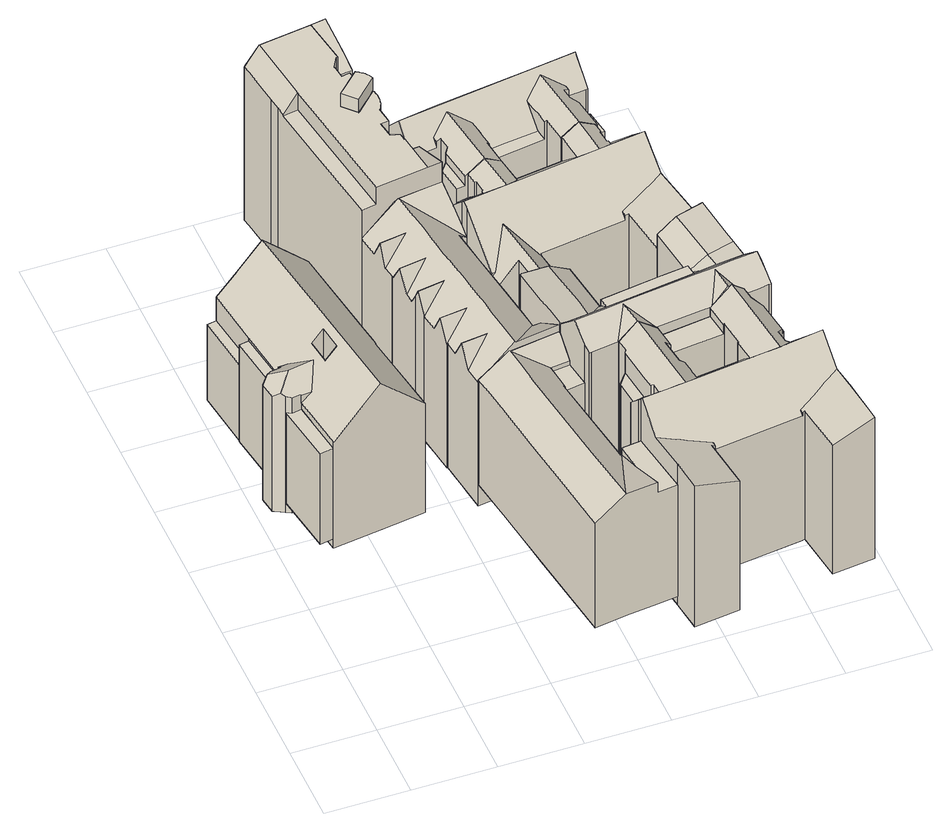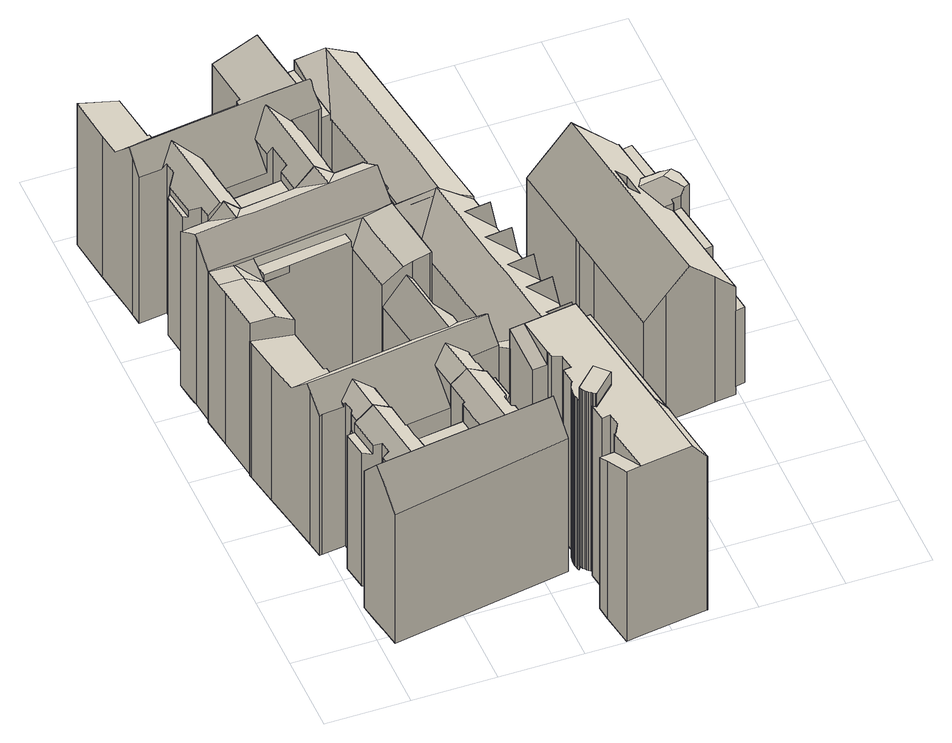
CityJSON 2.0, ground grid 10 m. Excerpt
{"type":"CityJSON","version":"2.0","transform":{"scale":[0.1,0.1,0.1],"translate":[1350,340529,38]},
"CityObjects":{
"building1":{"type":"Building","children":["building1-1","building1-2","building1-3","building1-4"]},
"building1-1":{"type":"BuildingPart","attributes":{"measuredHeight":11.23,"roofType":"FLACHDACH","HoeheDach":"53","NiedrigsteTraufeDesGebaeudes":"53","Blattnummer":"102081","HoeheGrund":"42"},"parents":["building1"],"geometry":[{"type":"Solid","lod":"2","boundaries":[[[[0,1,2,3]],[[4,5,6,7]],[[7,6,1,0]],[[6,5,2,1]],[[5,4,3,2]],[[4,7,0,3]]]]}]},
"building1-2":{"type":"BuildingPart","attributes":{"measuredHeight":21.62,"roofType":"SATTELDACH","HoeheDach":"63","NiedrigsteTraufeDesGebaeudes":"57","Blattnummer":"102081","HoeheGrund":"41"},"parents":["building1"],"geometry":[{"type":"Solid","lod":"2","boundaries":[[[[8,9,10,11,12]],[[10,13,14,15,16,17,11]],[[18,19,20,21,22,13,10,9]],[[23,24,25,26,27,28,29,30,31,32,33]],[[34,8,12,35]],[[36,37,38,39]],[[40,41,37,36]],[[42,43,44,45]],[[46,47,43,42]],[[48,49,47,46]],[[45,44,49,48]],[[50,17,16,51]],[[52,15,14]],[[22,21,53]],[[54,20,19,55]],[[55,19,18,56]],[[57,32,31,58]],[[58,31,30,59]],[[60,28,27,61]],[[61,27,26,62]],[[62,26,25,63]],[[64,65,66,67,68,54,55,56,69,34,35,70,50,51,71,40,36,39,72,57,58,59,73,60,61,62,63],[42,45,48,46]],[[41,52,14,13,22,53,74,75,76,24,23,33,38,37],[43,47,49,44]],[[66,65,64,63,25,24,76,75]],[[68,67,66,75,74,53,21,20,54]],[[29,28,60,73,59,30]],[[71,51,16,15,52,41,40]],[[38,33,32,57,72,39]],[[69,56,18,9,8,34]],[[12,11,17,50,70,35]]]]}]},
"building1-3":{"type":"BuildingPart","attributes":{"measuredHeight":13.38,"roofType":"FLACHDACH","HoeheDach":"56","NiedrigsteTraufeDesGebaeudes":"56","Blattnummer":"102081","HoeheGrund":"42"},"parents":["building1"],"geometry":[{"type":"Solid","lod":"2","boundaries":[[[[77,78,79,80,81]],[[82,83,84,85,86]],[[86,85,78,77]],[[85,84,79,78]],[[84,83,80,79]],[[83,82,81,80]],[[82,86,77,81]]]]}]},
"building1-4":{"type":"BuildingPart","attributes":{"measuredHeight":14.31,"roofType":"FLACHDACH","HoeheDach":"56","NiedrigsteTraufeDesGebaeudes":"56","Blattnummer":"102081","HoeheGrund":"42"},"parents":["building1"],"geometry":[{"type":"Solid","lod":"2","boundaries":[[[[87,88,89,90]],[[91,92,93,94]],[[94,93,88,87]],[[93,92,89,88]],[[92,91,90,89]],[[91,94,87,90]]]]}]},
"building2":{"type":"Building","attributes":{"measuredHeight":18.02,"roofType":"SATTELDACH","HoeheDach":"60","NiedrigsteTraufeDesGebaeudes":"57","Blattnummer":"102081","HoeheGrund":"42"},"geometry":[{"type":"Solid","lod":"2","boundaries":[[[[95,96,97,98,99]],[[100,101,102,103]],[[96,104,105,106,107]],[[103,108,109,100]],[[96,95,104]],[[102,110,108,103]],[[111,106,105,112]],[[96,107,97]],[[113,114,115,116,117,118,99,119,120,121,122,123]],[[121,120,119,99,98,124,125,126,109,108,127,122]],[[123,122,127,128,129,130,131,132,133,134]],[[135,136,137,112,105,104,95,99,118]],[[138,139,140,141,142,135,118,117,116,115,114,113,123,134]],[[137,136,135,142,141,140,139,138,134,133,132,131,130,143,144,145,146,147,148,149,150,111,112]],[[125,124,148,147,146,126]],[[124,98,97,107,106,111,150,149,148]],[[110,102,101,144,143,130,129]],[[146,145,144,101,100,109,126]],[[108,110,129,128,127]]]]}]},
"building3":{"type":"Building","attributes":{"measuredHeight":22.18,"roofType":"SATTELDACH","HoeheDach":"61","NiedrigsteTraufeDesGebaeudes":"57","Blattnummer":"102081","HoeheGrund":"39"},"geometry":[{"type":"MultiSurface","lod":"2","boundaries":[[[151,152,153]],[[154,152,151]],[[155,156,157]],[[158,156,155]],[[159,160,161,162]],[[163,164,161,160]],[[165,166,167]],[[168,166,165]],[[169,170,171]],[[172,170,169]],[[173,174,175,176,177]],[[178,179,180,181,182]],[[183,184,185,186]],[[187,188,189,190]],[[191,176,175,192]],[[192,175,174,193]],[[194,180,179,195]],[[195,179,178,196]],[[197,153,152,154,198,185,184,157,156,158,162,161,164,199,167,166,168,189,188,171,170,172,200,201,202,203,204,205,206,207,208,209,210,211,212,213,214,215,216,217,218]],[[219,220,221,222,223,186,185,198,154,151,153,197,218,224]],[[225,226,227,228,229,159,162,158,155,157,184,183]],[[230,231,232,233,234,190,189,168,165,167,199,164,163,235]],[[236,237,238,239,200,172,169,171,188,187]],[[240,241,242,243,244,245,246,181,180,194,247,248,249,250,251,252,253,254,255,256]],[[257,258,239,238,237,236,187,190,234,233,232,231,230,235,259,229,228,227,226,225,183,186,223,222,221,220,219,224,260,191,192,193,261,262,255,254,253,252,251,250,249,248,247,194,195,196]],[[216,215,214,213,212,211,210,209,208,207,206,205,204,203,202,201,182,181,246,245,244,243,242,241,240,256,263,173,177,217]],[[218,217,177,176,191,260,224]],[[239,258,257,196,178,182,201,200]],[[173,263,262,261,193,174]],[[259,235,163,160,159,229]]]}]},
"building4":{"type":"Building","children":["building4-1","building4-2"]},
"building4-1":{"type":"BuildingPart","attributes":{"measuredHeight":25.09,"roofType":"FLACHDACH","HoeheDach":"64","NiedrigsteTraufeDesGebaeudes":"61","Blattnummer":"102081","HoeheGrund":"39"},"parents":["building4"],"geometry":[{"type":"Solid","lod":"2","boundaries":[[[[264,265,266,267,268,269,270,271,272]],[[273,274,275,276]],[[277,278,279,280,281]],[[282,283,284,285]],[[286,272,271,287]],[[275,269,268,276]],[[288,267,266,289]],[[281,290,277]],[[291,292,293,294]],[[294,293,295,296]],[[296,295,297,298]],[[298,297,299,300]],[[300,299,301,302]],[[302,301,303,304]],[[304,303,305,306]],[[306,305,307,308]],[[308,307,309,310]],[[311,312,313,314]],[[314,313,315,316]],[[316,315,317,318]],[[318,317,319,320]],[[320,319,321,322]],[[285,323,282]],[[274,324,269,275]],[[325,280,279,326]],[[326,279,278,327]],[[328,329,330,331]],[[331,330,332,333]],[[333,332,334,335]],[[335,334,336,337]],[[337,336,338,339]],[[339,338,340,341]],[[341,340,342,343]],[[343,342,344,345]],[[345,344,346,347]],[[347,346,348,349]],[[349,348,350,351]],[[351,350,352,353]],[[354,284,283,355]],[[356,357,358,359,288,289,360,361,286,287,362,363,325,326,327,364,291,294,296,298,300,302,304,306,308,310,365,328,331,333,335,337,339,341,343,345,347,349,351,353,366,311,314,316,318,320,322,367,354,355]],[[271,270,281,280,325,363,362,287]],[[361,360,289,266,265,264,272,286]],[[358,357,356,355,283,282,324,274,273]],[[321,323,285,284,354,367,322]],[[311,366,353,352,368,312]],[[309,369,329,328,365,310]],[[291,364,327,278,277,290,292]],[[359,358,273,276,268,267,288]],[[269,324,282,323,321,319,317,315,313,312,368,352,350,348,346,344,342,340,338,336,334,332,330,329,369,309,307,305,303,301,299,297,295,293,292,290,281,270]]]]}]},
"building4-2":{"type":"BuildingPart","attributes":{"measuredHeight":26.4,"roofType":"FLACHDACH","HoeheDach":"66","NiedrigsteTraufeDesGebaeudes":"66","Blattnummer":"102081","HoeheGrund":"39"},"parents":["building4"],"geometry":[{"type":"Solid","lod":"2","boundaries":[[[[370,371,372,373,374,375,376,377,378,379,380,381,382,383]],[[384,385,386,387,388,389,390,391,392,393,394,395,396,397]],[[397,396,371,370]],[[396,395,372,371]],[[395,394,373,372]],[[394,393,374,373]],[[393,392,375,374]],[[392,391,376,375]],[[391,390,377,376]],[[390,389,378,377]],[[389,388,379,378]],[[388,387,380,379]],[[387,386,381,380]],[[386,385,382,381]],[[385,384,383,382]],[[384,397,370,383]]]]}]},
"building5":{"type":"Building","children":["building5-1","building5-2","building5-3","building5-4","building5-5"]},
"building5-1":{"type":"BuildingPart","attributes":{"measuredHeight":24.07,"roofType":"SATTELDACH","HoeheDach":"65","NiedrigsteTraufeDesGebaeudes":"59","Blattnummer":"102081","HoeheGrund":"41"},"parents":["building5"],"geometry":[{"type":"Solid","lod":"2","boundaries":[[[[398,399,400,401,402,403,404,405,406,407,408,409,410,411,412,413,414,415,416,417,418,419,420,421]],[[422,423,424,425,426,427,428,429,430,431,432,433,434,403,402,401,400]],[[435,436,437,438,439,426,425,424,423,422]],[[440,441,442,443]],[[444,445,446,447,448,418,417,416,449,450]],[[416,415,414,451,452,453,454,455,456,457,449]],[[458,459,460,461]],[[462,463,464,465,466,408,407,467,468]],[[407,406,469,470,471,472,473,474,467]],[[475,476,477,478,479,434,433,432,431,430,429]],[[480,481,482,483]],[[443,442,484,485]],[[486,421,420,487]],[[487,420,419,488]],[[489,405,404,490]],[[491,399,398,492]],[[492,398,421,486]],[[426,439,427]],[[493,438,437,494]],[[494,437,436,495]],[[495,436,435,496]],[[497,444,450,498]],[[461,457,456,458]],[[499,455,454,500]],[[501,464,463,502]],[[459,462,468,460]],[[503,474,473,504]],[[483,472,471,480]],[[505,470,469,506]],[[507,479,478,508]],[[508,478,477,509]],[[509,477,476,510]],[[428,475,429]],[[511,482,481,512]],[[450,449,457,461,460,468,467,474,503,513,514,515,516,498]],[[509,510,517,518,493,494,495,496,519,520,491,492,486,487,488,521,522,523,524,525,526,527,497,498,516,515,514,513,503,504,528,511,512,529,505,506,530,489,490,531,532,507,508],[502,533,534,499,500,535,536,501]],[[454,453,411,410,465,464,501,536,535,500]],[[434,479,507,532,531,490,404,403]],[[520,519,496,435,422,400,399,491]],[[493,518,517,510,476,475,428,427,439,438]],[[499,534,533,502,463,462,459,458,456,455]],[[452,451,414,413,412,411,453]],[[505,529,512,481,480,471,470]],[[472,483,482,511,528,504,473]],[[409,408,466,465,410]],[[485,484,445,444,497,527,526]],[[442,441,447,446,445,484]],[[525,524,440,443,485,526]],[[523,522,448,447,441,440,524]],[[469,406,405,489,530,506]],[[521,488,419,418,448,522]]]]}]},
"building5-2":{"type":"BuildingPart","attributes":{"measuredHeight":24.96,"roofType":"SATTELDACH","HoeheDach":"64","NiedrigsteTraufeDesGebaeudes":"61","Blattnummer":"102081","HoeheGrund":"39"},"parents":["building5"],"geometry":[{"type":"Solid","lod":"2","boundaries":[[[[537,538,539,540]],[[540,539,541,542]],[[543,544,545,546]],[[547,548,549,550]],[[550,551,552,553,554,555,556,557,558,559,560,561,562,537,540,542,563,564,565,566,567,568,543,546,569,570,547]],[[553,552,551,550,549,571,572,573]],[[560,559,558,557,556,555,554,553,573,574,575,576,577,578,449,450]],[[579,580,581,582,583,544,543,568,567,566,565,564]],[[541,539,538,584,585,586,578,577,576,575,587,572,571,549,548,588,589,590,591,592,593,594,595,596]],[[596,595,594,593,592,591,590,589,545,544,583,582,581,580,579]],[[537,562,561,560,450,585,584,538]],[[588,548,547,570,569,546,545,589]],[[563,542,541,596,579,564]],[[450,449,586,585]],[[449,578,586]],[[574,587,575]],[[574,573,572,587]]]]}]},
"building5-3":{"type":"BuildingPart","attributes":{"measuredHeight":22.29,"roofType":"PULTDACH","HoeheDach":"61","NiedrigsteTraufeDesGebaeudes":"59","Blattnummer":"102081","HoeheGrund":"39"},"parents":["building5"],"geometry":[{"type":"Solid","lod":"2","boundaries":[[[[597,598,599,600,601]],[[602,603,604,605,606,607]],[[608,609,605,604,603]],[[598,610,608,603]],[[605,611,612,613,606]],[[609,544,611,605]],[[603,602,614]],[[615,616,617,618]],[[618,617,619,620]],[[614,600,599,603]],[[603,599,598]],[[597,601,621]],[[622,602,607,623]],[[624,613,612,625]],[[626,627,628,629,630,631,632,633,616,615]],[[634,621,601,600,614,602,622,635,636,637]],[[629,638,639,640,641,642,643,544,609,608,610,644,645,630]],[[642,641,640,639,638,629,628,627,626,615,618,620,646,647,648,649,637,636,635,622,623,650,624,625,651,643]],[[652,653,634,637,649,648,647,654]],[[611,544,643,651,625,612]],[[607,606,613,624,650,623]],[[619,655,654,647,646,620]],[[644,610,598,597,621,634,653,645]],[[656,645,653,652,654,655]],[[633,632,631,630,645,656,655,619,617,616]]]]}]},
"building5-4":{"type":"BuildingPart","attributes":{"measuredHeight":23.36,"roofType":"SATTELDACH","HoeheDach":"62","NiedrigsteTraufeDesGebaeudes":"55","Blattnummer":"102081","HoeheGrund":"39"},"parents":["building5"],"geometry":[{"type":"Solid","lod":"2","boundaries":[[[[657,658,659,660,661,662,663,664,665,666,667,668,669,670,671,672,673,674,675,676,677]],[[678,679,680,681,682,683,684,685,686,687,688,689,690,661,660,659,658]],[[691,692,693,694,695,681,680,696]],[[697,698,699,700]],[[701,702,703,704,675,674,705,706]],[[695,707,708,683,682,681]],[[674,673,709,705]],[[710,668,667,711,712]],[[667,666,713,714,715,716,717,711]],[[718,719,720,721,722,723,690,689,688,687]],[[724,725,726]],[[727,672,671,728]],[[729,664,663,730]],[[730,663,662,731]],[[732,657,677,733]],[[708,684,683]],[[680,679,696]],[[734,694,693,735]],[[735,693,692,736]],[[736,692,691,737]],[[675,704,676]],[[738,703,702,739]],[[698,701,706,699]],[[672,709,673]],[[726,717,716,724]],[[740,715,714,741]],[[665,713,666]],[[742,723,722,743]],[[743,722,721,744]],[[744,721,720,745]],[[745,720,719,746]],[[686,718,687]],[[671,670,712,711,717,726,725,747,748,749,750,728]],[[745,746,751,752,753,754,755,734,735,736,737,756,757,758,732,733,759,738,739,760,761,762,763,764,727,728,750,749,748,747,765,740,741,766,729,730,731,767,768,742,743,744]],[[690,723,742,768,767,731,662,661]],[[700,699,706,705,709,672,727,764,763,762]],[[761,760,739,702,701,698,697,700,762]],[[740,765,747,725,724,716,715]],[[669,668,710,712,670]],[[734,755,754,707,695,694]],[[756,737,691,696,679,678,757]],[[684,708,707,754,753,752,685]],[[752,751,746,719,718,686,685]],[[758,757,678,658,657,732]],[[714,713,665,664,729,766,741]],[[677,676,704,703,738,759,733]]]]}]},
"building5-5":{"type":"BuildingPart","attributes":{"measuredHeight":23.3,"roofType":"SATTELDACH","HoeheDach":"62","NiedrigsteTraufeDesGebaeudes":"57","Blattnummer":"102081","HoeheGrund":"38"},"parents":["building5"],"geometry":[{"type":"Solid","lod":"2","boundaries":[[[[769,770,771,772,773,774,775]],[[776,777,778,779,780,781,782,783,784,785,786,787,788,789,790,791,792,772,771,770,769]],[[793,794,795,796]],[[797,798,799,800,801,802,780,779]],[[802,709,803,804,805,806,781,780]],[[807,808,809,810,811,812,788,787]],[[812,813,814,815,816,817,789,788]],[[818,819,820,821]],[[822,823,785,784,783]],[[824,775,774,825]],[[826,792,791,827]],[[828,777,776,829]],[[830,793,796,831]],[[794,801,800,795]],[[832,799,798,833]],[[778,797,779]],[[834,803,709,835]],[[836,811,810,837]],[[789,817,790]],[[838,816,815,839]],[[821,814,813,818]],[[840,820,819,841]],[[827,842,838,839,843,840,841,844,845,836,837,846,847,834,835,848,849,830,831,850,832,833,851,828,829,852,824,825,853,854,826]],[[792,826,854,853,825,774,773,772]],[[830,849,848,835,709,802,801,794,793]],[[806,805,804,822,783,782,781]],[[834,847,846,837,810,809,823,822,804,803]],[[836,845,844,841,819,818,813,812,811]],[[823,809,808,807,787,786,785]],[[814,821,820,840,843,839,815]],[[796,795,800,799,832,850,831]],[[828,851,833,798,797,778,777]],[[838,842,827,791,790,817,816]],[[852,829,776,769,775,824]]]]}]}
},
"vertices":[
[11,435,41],[2,506,41],[13,508,41],[23,437,41],[23,437,153],[13,508,153],[2,506,153],[11,435,153],
[9,332,199],[17,328,204],[33,347,216],[14,360,205],[6,352,199],[64,352,216],[43,374,198],[32,373,198],[33,369,201],[21,367,201],[22,325,201],[28,322,199],[39,324,199],[39,323,198],[51,324,198],[87,397,246],[107,263,246],[161,271,190],[145,378,189],[146,378,189],[145,385,189],[141,409,189],[140,417,189],[125,524,188],[98,520,216],[69,516,246],[9,332,29],[6,352,29],[13,508,29],[13,508,188],[38,511,214],[38,511,29],[23,437,29],[23,437,187],[83,372,29],[83,372,238],[69,370,223],[69,370,29],[87,342,29],[87,342,238],[73,340,29],[73,340,223],[21,367,29],[33,369,29],[32,373,187],[39,323,187],[39,324,29],[28,322,29],[22,325,29],[98,520,29],[125,524,29],[140,417,29],[145,385,29],[146,378,29],[145,378,29],[161,271,29],[107,263,29],[50,255,29],[49,255,29],[42,307,29],[39,323,29],[17,328,29],[14,360,29],[32,373,29],[69,516,29],[141,409,29],[42,307,186],[49,255,186],[50,255,186],
[33,252,43],[22,325,43],[28,322,43],[39,324,43],[49,255,43],[49,255,177],[39,324,177],[28,322,177],[22,325,177],[33,252,177],
[11,435,40],[23,437,40],[33,369,40],[21,367,40],[21,367,183],[33,369,183],[23,437,183],[11,435,183],
[338,39,219],[331,83,204],[327,117,194],[326,117,194],[300,34,219],[309,238,187],[333,242,187],[328,274,187],[305,271,187],[338,39,204],[362,42,204],[350,120,204],[327,117,204],[305,271,193],[309,238,193],[328,274,193],[350,120,39],[362,42,39],[229,260,194],[234,227,194],[242,169,194],[245,145,194],[251,106,194],[262,28,194],[288,112,219],[271,232,219],[267,265,219],[264,287,219],[226,281,194],[325,117,195],[307,237,195],[307,238,195],[265,287,218],[302,292,218],[325,296,218],[325,296,39],[302,292,39],[265,287,39],[264,287,39],[226,281,39],[262,28,39],[300,34,39],[338,39,39],[229,260,39],[234,227,39],[242,169,39],[245,145,39],[251,106,39],[328,274,39],[333,242,39],[309,238,39],[307,238,39],[307,237,39],[325,117,39],[326,117,39],[327,117,39],
[196,494,217],[227,499,217],[194,507,190],[197,482,190],[201,450,217],[233,455,217],[199,465,190],[204,436,190],[206,417,203],[207,410,217],[239,415,217],[205,424,190],[209,398,192],[209,397,190],[214,363,217],[246,367,217],[212,376,190],[216,349,190],[221,318,217],[252,322,217],[219,332,190],[223,303,190],[296,496,190],[295,506,197],[292,525,211],[288,548,228],[235,541,228],[325,296,228],[319,336,197],[310,335,197],[309,336,197],[272,288,228],[199,467,7],[199,467,190],[200,467,190],[200,467,7],[217,349,7],[217,349,190],[216,348,190],[216,348,7],[288,548,7],[292,525,7],[295,506,7],[310,335,7],[319,336,7],[325,296,7],[194,508,190],[198,481,190],[212,377,190],[226,281,190],[271,288,229],[268,310,229],[266,324,229],[264,339,229],[262,355,229],[260,369,229],[258,383,229],[255,404,229],[253,417,229],[251,430,229],[249,442,229],[247,457,229],[245,471,229],[243,488,229],[241,501,229],[239,514,229],[235,541,229],[190,534,190],[194,508,7],[194,507,7],[196,494,7],[197,482,7],[198,481,7],[190,534,7],[199,465,7],[201,450,7],[204,436,7],[205,424,7],[206,417,7],[209,397,7],[212,377,7],[212,376,7],[214,363,7],[216,349,7],[209,398,7],[219,332,7],[221,318,7],[223,303,7],[226,281,7],[289,478,197],[293,449,197],[295,437,197],[299,410,197],[302,390,197],[306,362,197],[308,345,197],[309,336,7],[308,345,7],[306,362,7],[302,390,7],[299,410,7],[295,437,7],[293,449,7],[289,478,7],[287,494,7],[287,494,197],[272,288,7],[271,288,7],[207,410,7],[235,541,7],[296,496,7],[296,495,7],[296,495,190],
[155,776,233],[159,748,233],[162,728,233],[164,713,233],[165,701,233],[183,704,257],[171,788,257],[154,786,234],[153,786,233],[190,534,232],[208,537,232],[183,704,232],[165,701,232],[243,740,230],[260,742,230],[258,760,239],[252,800,257],[234,797,257],[271,546,257],[288,548,257],[281,598,238],[264,596,238],[153,786,6],[154,786,6],[164,713,6],[162,728,6],[243,740,257],[241,740,6],[241,740,257],[234,727,257],[234,727,6],[236,711,257],[236,711,6],[246,713,257],[246,713,6],[249,691,257],[249,691,6],[248,692,257],[248,692,6],[246,693,257],[246,693,6],[245,694,257],[245,694,6],[218,668,257],[218,668,6],[233,652,257],[233,652,6],[255,648,6],[255,648,257],[258,628,257],[258,628,6],[248,627,257],[248,627,6],[251,608,257],[251,608,6],[262,604,257],[262,604,6],[263,596,257],[263,596,6],[264,596,257],[208,537,257],[252,800,6],[258,760,6],[260,742,6],[259,678,6],[259,678,257],[260,676,257],[260,676,6],[260,674,257],[260,674,6],[261,671,257],[261,671,6],[261,669,257],[261,669,6],[261,666,257],[261,666,6],[261,664,257],[261,664,6],[261,662,257],[261,662,6],[260,659,257],[260,659,6],[260,657,257],[260,657,6],[259,654,257],[259,654,6],[258,652,257],[258,652,6],[257,650,257],[257,650,6],[281,598,6],[288,548,6],[271,546,6],[208,537,6],[190,534,6],[165,701,6],[159,748,6],[155,776,6],[171,788,6],[234,797,6],[243,740,6],[253,671,6],[256,649,6],[264,596,6],[256,649,257],[253,671,257],
[249,691,12],[250,690,12],[252,689,12],[254,687,12],[255,685,12],[257,683,12],[258,681,12],[259,679,12],[259,678,12],[233,652,12],[218,668,12],[245,694,12],[246,693,12],[248,692,12],[248,692,276],[246,693,276],[245,694,276],[218,668,276],[233,652,276],[259,678,276],[259,679,276],[258,681,276],[257,683,276],[255,685,276],[254,687,276],[252,689,276],[250,690,276],[249,691,276],
[350,127,258],[350,120,265],[351,119,267],[415,127,267],[529,142,267],[570,148,267],[569,156,258],[567,171,242],[540,168,242],[521,147,260],[493,164,238],[491,178,225],[489,191,210],[425,183,210],[427,169,225],[427,166,228],[429,156,238],[410,135,258],[407,132,260],[400,137,255],[382,148,240],[383,147,242],[350,142,242],[347,142,242],[355,89,235],[377,85,228],[379,85,228],[389,83,224],[417,79,215],[417,73,210],[523,87,210],[522,92,215],[541,101,222],[552,107,226],[556,109,228],[562,112,230],[574,118,235],[362,42,235],[367,4,235],[421,11,217],[413,73,217],[417,73,215],[364,174,210],[378,163,224],[376,178,208],[363,176,208],[372,222,240],[371,220,238],[376,178,238],[378,163,238],[381,161,240],[393,240,260],[370,237,240],[427,166,238],[427,169,238],[425,183,238],[418,182,245],[414,213,245],[421,214,238],[417,244,238],[421,214,225],[485,222,225],[481,252,225],[417,244,225],[485,222,238],[486,223,239],[490,191,239],[489,191,238],[491,178,238],[507,256,260],[481,252,238],[534,167,247],[532,182,247],[541,193,238],[535,234,238],[524,243,247],[522,258,247],[523,87,215],[526,88,216],[534,27,216],[585,33,235],[578,90,235],[541,193,228],[545,199,228],[541,230,228],[535,234,228],[371,220,208],[360,206,208],[347,142,26],[350,142,26],[383,147,26],[567,171,26],[569,156,26],[350,120,26],[350,127,26],[413,73,26],[421,11,26],[367,4,26],[362,42,26],[372,222,26],[370,237,26],[414,213,26],[418,182,26],[490,191,26],[486,223,26],[522,258,26],[524,243,26],[532,182,26],[534,167,26],[578,90,26],[585,33,26],[534,27,26],[526,88,26],[541,230,26],[545,199,26],[507,256,26],[481,252,26],[417,244,26],[393,240,26],[523,87,26],[417,73,26],[355,89,26],[351,119,26],[382,148,26],[381,161,26],[378,163,26],[364,174,26],[363,176,26],[360,206,26],[371,220,26],[535,234,26],[541,193,26],[540,168,26],[570,148,26],[574,118,26],[485,222,26],[421,214,26],[425,183,26],[489,191,26],
[337,233,11],[337,233,239],[334,232,239],[334,232,11],[333,242,245],[333,242,11],[547,323,11],[547,323,231],[550,295,259],[550,295,11],[555,262,11],[555,262,239],[552,262,239],[552,262,11],[541,260,11],[523,258,11],[522,258,11],[503,255,11],[483,252,11],[482,252,11],[417,244,11],[416,244,11],[393,240,11],[370,237,11],[369,237,11],[368,237,11],[330,264,11],[325,295,11],[359,299,11],[408,305,11],[474,314,11],[514,319,11],[551,293,11],[552,286,11],[541,260,239],[523,258,239],[522,258,240],[503,255,260],[483,252,239],[482,252,239],[417,244,239],[416,244,239],[325,295,229],[359,299,229],[408,305,230],[474,314,230],[514,319,231],[368,237,239],[369,237,239],[388,270,260],[499,284,260],[552,286,256],[551,293,261],[519,289,261],[498,286,261],[478,284,261],[412,275,261],[388,272,261],[364,268,261],[330,264,261],
[385,311,220],[491,324,220],[489,339,220],[458,335,220],[383,324,220],[489,340,210],[489,339,210],[501,341,218],[513,342,226],[503,409,226],[480,406,210],[515,319,226],[516,319,226],[492,316,226],[544,346,231],[542,361,231],[535,414,231],[458,335,210],[313,381,8],[313,381,231],[315,382,231],[315,382,8],[336,385,228],[336,385,8],[383,324,211],[489,340,8],[480,406,8],[535,414,8],[542,361,8],[319,336,8],[322,318,8],[325,296,8],[325,295,8],[325,295,231],[325,296,231],[322,318,231],[319,336,231],[382,324,211],[458,335,8],[383,324,8],[382,324,8],[361,299,8],[386,303,8],[492,316,8],[515,319,8],[516,319,8],[547,323,8],[386,303,226],[361,299,226],[348,387,8],[373,390,8],[382,326,8],[382,325,8],[503,409,8],[544,346,8],[382,326,210],[382,325,210],[373,390,210],[348,387,226],[358,323,226],
[295,506,233],[295,500,239],[364,510,239],[478,526,239],[514,531,239],[513,537,233],[510,557,212],[507,556,213],[481,553,213],[482,548,217],[463,532,230],[441,542,217],[437,574,184],[436,576,182],[435,576,182],[363,566,182],[368,532,217],[350,516,230],[327,526,217],[327,530,213],[292,525,213],[296,495,235],[304,443,180],[308,443,180],[331,479,213],[334,476,210],[363,451,180],[364,451,180],[364,452,181],[467,467,181],[466,474,188],[491,485,196],[512,494,202],[520,498,205],[306,426,174],[308,427,177],[330,430,203],[336,385,203],[344,386,213],[304,443,174],[309,557,182],[324,546,196],[322,560,182],[309,558,182],[324,546,217],[326,545,218],[328,530,218],[327,530,217],[343,563,230],[322,560,217],[373,390,179],[364,451,179],[363,566,217],[437,574,217],[457,579,230],[436,576,217],[481,553,217],[479,552,218],[477,567,219],[479,570,217],[477,582,217],[467,467,188],[471,467,189],[480,406,189],[535,414,205],[534,418,205],[527,458,205],[479,570,194],[489,584,182],[477,582,182],[363,566,6],[435,576,6],[507,556,6],[510,557,6],[513,537,6],[295,506,6],[292,525,6],[336,385,6],[330,430,6],[308,427,6],[306,426,6],[328,530,6],[326,545,6],[477,567,6],[479,552,6],[527,458,6],[534,418,6],[535,414,6],[480,406,6],[471,467,6],[489,584,6],[477,582,6],[457,579,6],[436,576,6],[467,467,6],[364,452,6],[364,451,6],[373,390,6],[344,386,6],[304,443,6],[296,495,6],[295,500,6],[327,530,6],[324,546,6],[309,557,6],[309,558,6],[322,560,6],[343,563,6],[479,570,6],[481,553,6],[514,531,6],[520,498,6],
[275,643,238],[320,650,238],[434,666,238],[490,674,238],[487,687,222],[483,711,194],[270,674,201],[279,616,206],[281,616,206],[310,620,206],[309,628,215],[331,645,231],[356,635,215],[359,616,193],[359,613,189],[388,617,189],[427,622,189],[425,632,201],[423,645,215],[445,662,231],[470,651,215],[471,644,206],[492,647,206],[494,647,206],[309,558,201],[319,559,201],[313,601,201],[304,589,201],[310,620,215],[315,621,218],[317,606,218],[313,601,215],[319,559,215],[343,563,231],[359,597,217],[361,597,215],[359,613,215],[359,616,215],[425,632,215],[427,622,215],[429,607,215],[431,607,217],[435,576,217],[457,579,231],[480,583,215],[474,622,215],[466,628,220],[464,642,220],[471,644,215],[480,583,201],[489,584,201],[484,615,201],[474,622,201],[361,597,189],[429,607,189],[270,674,4],[483,711,4],[494,647,4],[492,647,4],[281,616,4],[279,616,4],[309,558,4],[304,589,4],[317,606,4],[315,621,4],[359,597,4],[363,566,4],[435,576,4],[431,607,4],[464,642,4],[466,628,4],[484,615,4],[489,584,4],[471,644,4],[474,622,4],[480,583,4],[457,579,4],[429,607,4],[361,597,4],[343,563,4],[319,559,4],[313,601,4],[310,620,4],[275,643,4],[487,687,4],[490,674,4]
]}
